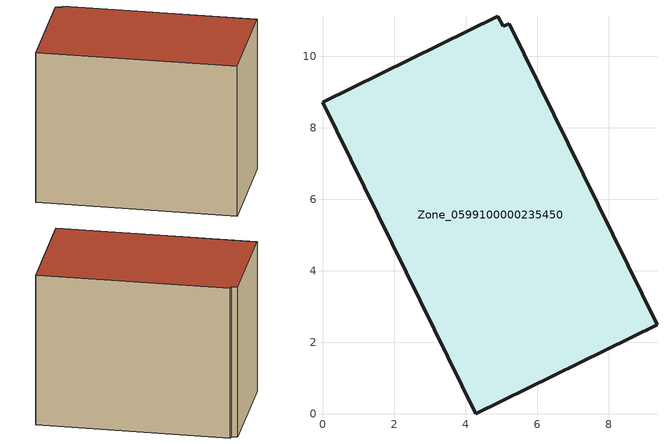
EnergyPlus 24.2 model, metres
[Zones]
Zone_0599100000235450
 floor ground (C_G): 5.21,10.9 9.35,2.49 4.28,0 0,8.71 4.9,11.12 5.05,10.84 z0
 wall outside (C_F): 4.28,0 9.35,2.49 5.21,10.9 5.05,10.84 4.9,11.12 0,8.71 4.28,0 z0:7.75
 roof outside (C_R): 9.35,2.49 5.21,10.9 5.05,10.84 4.9,11.12 0,8.71 4.28,0 z7.75
[BUILDING]
Pand.0599100000235450: North Axis=0; Terrain=City; Loads Convergence Tolerance Value=0.04; Temperature Convergence Tolerance Value=0.4; Solar Distribution=FullExterior; Maximum Number of Warmup Days=25; Minimum Number of Warmup Days=1
[Site:Location]
Rotterdam.The.Hague.AP_ZH_NLD Design_Conditions: Latitude=51.96; Longitude=4.45; Time Zone=1; Elevation=-4.5
[SITE:GROUNDTEMPERATURE:BUILDINGSURFACE]
18, 18, 18, 18, 18, 18, 18, 18, 18, 18, 18, 18
[MATERIAL] Thermal Absorptance=0.9; Solar Absorptance=0.7; Visible Absorptance=0.7
Name | Roughness | Thickness | Conductivity | Density | Specific Heat
G.TC.1975-1991 | MediumSmooth | 0.15 | 0.288461 | 540 | 1210
F.TC.1975-1991 | Rough | 0.3 | 0.230769 | 1920 | 840
R.TC.1975-1991 | MediumRough | 0.2 | 0.153846 | 1500 | 1000
[CONSTRUCTION]
C_G: G.TC.1975-1991
C_F: F.TC.1975-1991
C_R: R.TC.1975-1991
[ZONE]
Zone_0599100000235450: Type=1; Multiplier=1; Ceiling Height=Autocalculate; Volume=Autocalculate; Floor Area=autocalculate; Part of Total Floor Area=Yes
[ZONEINFILTRATION:DESIGNFLOWRATE]
Infil_Zone_0599100000235450: Zone or ZoneList or Space or SpaceList=Zone_0599100000235450; Schedule=AlwaysOn; Design Flow Rate Calculation Method=Flow/Area; Flow Rate per Floor Area=0.003; Constant Term Coefficient=1; Temperature Term Coefficient=0; Velocity Term Coefficient=0; Velocity Squared Term Coefficient=0
[HVACTEMPLATE:ZONE:IDEALLOADSAIRSYSTEM]
Zone_0599100000235450: Maximum Heating Supply Air Temperature=50; Minimum Cooling Supply Air Temperature=13; Maximum Heating Supply Air Humidity Ratio=0.0156; Minimum Cooling Supply Air Humidity Ratio=0.0077; Heating Limit=NoLimit; Cooling Limit=NoLimit; Dehumidification Control Type=ConstantSensibleHeatRatio; Cooling Sensible Heat Ratio=0.7; Dehumidification Setpoint=60; Humidification Control Type=None; Humidification Setpoint=30; Outdoor Air Method=None; Outdoor Air Flow Rate per Person=0.00944; Outdoor Air Flow Rate per Zone Floor Area=0; Outdoor Air Flow Rate per Zone=0; Demand Controlled Ventilation Type=None; Outdoor Air Economizer Type=NoEconomizer; Heat Recovery Type=None; Sensible Heat Recovery Effectiveness=0.7; Latent Heat Recovery Effectiveness=0.65
[ZONECONTROL:THERMOSTAT]
ThermostatControl_Zone_0599100000235450: Zone or ZoneList=Zone_0599100000235450; Control Type Schedule=DualSetpointControlType; Control 1=Thermostat_Zone_0599100000235450; Temperature Difference Between Cutout And Setpoint=0
[THERMOSTATSETPOINT:DUALSETPOINT]
Thermostat_Zone_0599100000235450: Heating Setpoint Temperature Schedule=HeatingSetpoint_Zone_0599100000235450; Cooling Setpoint Temperature Schedule=CoolingSetpoint_Zone_0599100000235450
[SCHEDULE:COMPACT]
HeatingSetpoint_Zone_0599100000235450: Through: 12/31, For: AllDays, Until: 24:00, 21
CoolingSetpoint_Zone_0599100000235450: Through: 12/31, For: AllDays, Until: 24:00, 24
DualSetpointControlType: Through: 12/31, For: AllDays, Until: 24:00, 4
AlwaysOn: Through: 12/31, For: AllDays, Until: 24:00, 1
